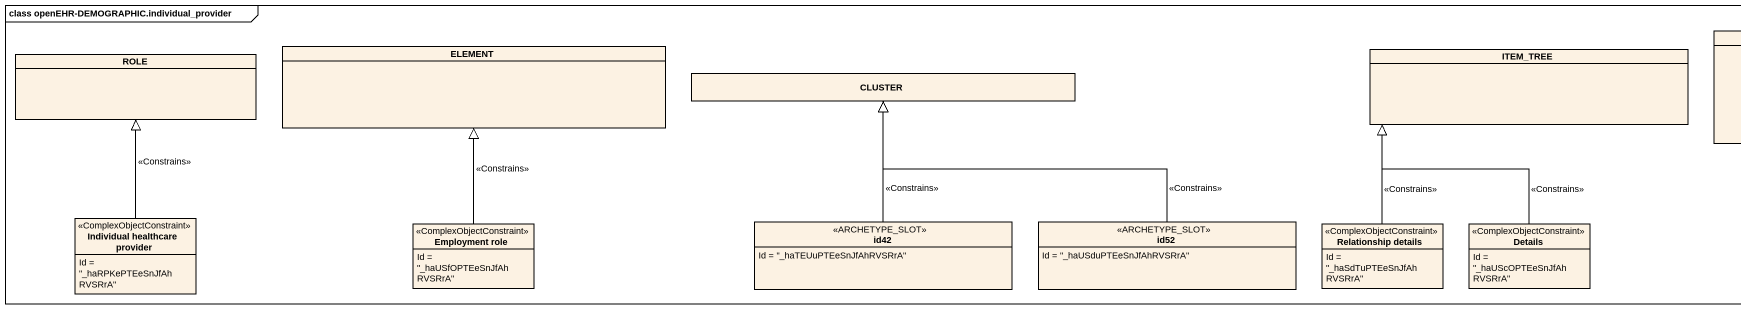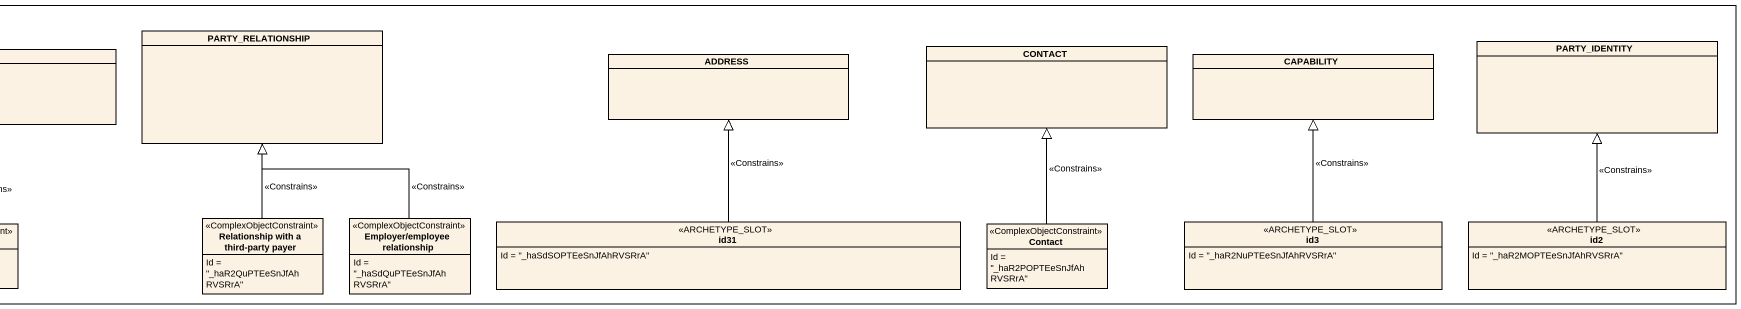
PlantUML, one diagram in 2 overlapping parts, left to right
@startuml
mainframe class openEHR-DEMOGRAPHIC.individual_provider
hide circle
hide empty members
class PARTY_RELATIONSHIP
class ROLE
class ELEMENT
class CLUSTER
class ITEM_TREE
class ADDRESS
class CONTACT
class CAPABILITY
class PARTY_IDENTITY
class "Individual healthcare provider" as Individual_healthcare <<ComplexObjectConstraint>> {
  Id = "_haRPKePTEeSnJfAhRVSRrA"
}
class "Employment role" as Employment_role <<ComplexObjectConstraint>> {
  Id = "_haUSfOPTEeSnJfAhRVSRrA"
}
class id42 <<ARCHETYPE_SLOT>> {
  Id = "_haTEUuPTEeSnJfAhRVSRrA"
}
class id52 <<ARCHETYPE_SLOT>> {
  Id = "_haUSduPTEeSnJfAhRVSRrA"
}
class "Relationship details" as Relationship_details <<ComplexObjectConstraint>> {
  Id = "_haSdTuPTEeSnJfAhRVSRrA"
}
class Details <<ComplexObjectConstraint>> {
  Id = "_haUScOPTEeSnJfAhRVSRrA"
}
class "Relationship with a third-party payer" as Relationship_with_a_third <<ComplexObjectConstraint>> {
  Id = "_haR2QuPTEeSnJfAhRVSRrA"
}
class "Employer/employee relationship" as Employer_employee <<ComplexObjectConstraint>> {
  Id = "_haSdQuPTEeSnJfAhRVSRrA"
}
class id31 <<ARCHETYPE_SLOT>> {
  Id = "_haSdSOPTEeSnJfAhRVSRrA"
}
class Contact <<ComplexObjectConstraint>> {
  Id = "_haR2POPTEeSnJfAhRVSRrA"
}
class id3 <<ARCHETYPE_SLOT>> {
  Id = "_haR2NuPTEeSnJfAhRVSRrA"
}
class id2 <<ARCHETYPE_SLOT>> {
  Id = "_haR2MOPTEeSnJfAhRVSRrA"
}
Individual_healthcare -up-|> ROLE : <<Constrains>>
Employment_role -up-|> ELEMENT : <<Constrains>>
id42 -up-|> CLUSTER : <<Constrains>>
id52 -left-|> CLUSTER : <<Constrains>>
Relationship_details -up-|> ITEM_TREE : <<Constrains>>
Details -up-|> ITEM_TREE : <<Constrains>>
Relationship_with_a_third -up-|> PARTY_RELATIONSHIP : <<Constrains>>
Employer_employee -up-|> PARTY_RELATIONSHIP : <<Constrains>>
id31 -up-|> ADDRESS : <<Constrains>>
Contact -up-|> CONTACT : <<Constrains>>
id3 -up-|> CAPABILITY : <<Constrains>>
id2 -up-|> PARTY_IDENTITY : <<Constrains>>
@enduml
